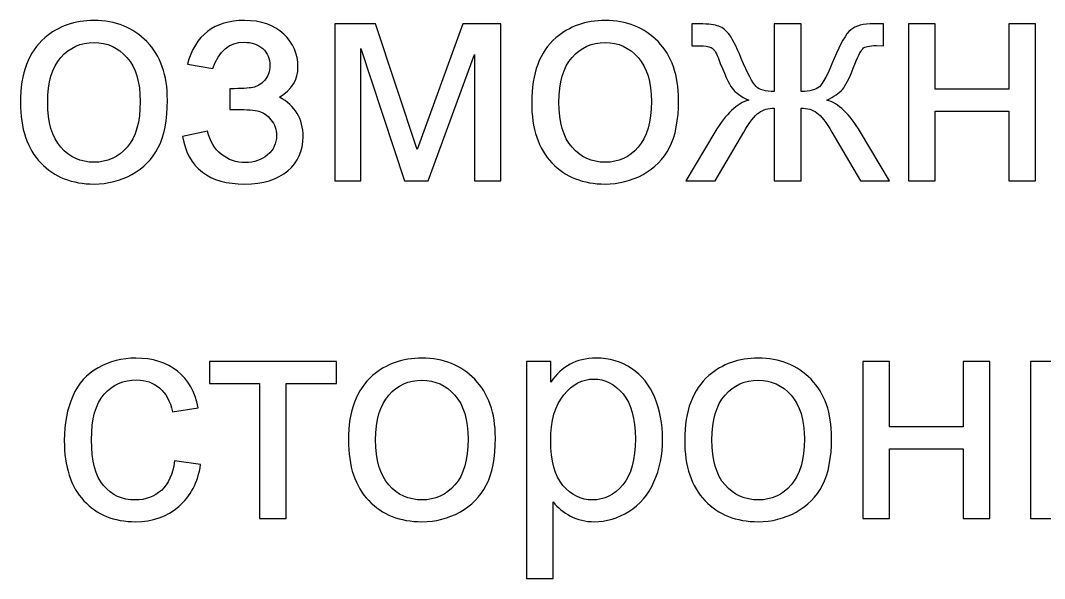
# Model space of a CAD drawing. Header units: centimetres. Extents: x 259 to 610, y 357 to 1252.
# Drawn here: x 322.58 to 334.53, y 1040.43 to 1046.95 of the extents above; entities that cross this region are included whole.
import ezdxf

# ---------------------------------------------------------------- set-up
doc = ezdxf.new("R2010")
doc.units = ezdxf.units.CM
doc.header["$MEASUREMENT"] = 0
doc.layers.add('layer 1', color=7, linetype='Continuous')

msp = doc.modelspace()

# ---------------------------------------------------------------- linework, layer by layer
at = {"layer": 'layer 1', "color": 250}
for points, knots in [([(322.57946, 1045.99105), (322.57946, 1046.32912), (322.67353, 1046.5796), (322.86227, 1046.74246), (322.86227, 1046.74246), (323.01925, 1046.87769), (323.21152, 1046.94531), (323.43788, 1046.94531), (323.43788, 1046.94531), (323.68894, 1046.94531), (323.89473, 1046.86299), (324.05465, 1046.69836), (324.05465, 1046.69836), (324.21399, 1046.53432), (324.29395, 1046.30678), (324.29395, 1046.01692), (324.29395, 1046.01692), (324.29395, 1045.78173), (324.25867, 1045.59711), (324.18812, 1045.46247), (324.18812, 1045.46247), (324.11756, 1045.32783), (324.01467, 1045.22317), (323.87944, 1045.1485), (323.87944, 1045.1485), (323.7448, 1045.07383), (323.59722, 1045.03678), (323.43788, 1045.03678), (323.43788, 1045.03678), (323.18153, 1045.03678), (322.97457, 1045.11851), (322.8164, 1045.28255), (322.8164, 1045.28255), (322.65824, 1045.44659), (322.57946, 1045.68295), (322.57946, 1045.99105)], [0, 0, 0, 0, 0.1, 0.1, 0.1, 0.1, 0.2, 0.2, 0.2, 0.2, 0.3, 0.3, 0.3, 0.3, 0.4, 0.4, 0.4, 0.4, 0.5, 0.5, 0.5, 0.5, 0.6, 0.6, 0.6, 0.6, 0.7, 0.7, 0.7, 0.7, 0.8, 0.8, 0.8, 0.8, 1, 1, 1, 1]), ([(325.02421, 1045.90462), (325.02421, 1045.90462), (325.02421, 1046.14803), (325.02421, 1046.14803), (325.02421, 1046.14803), (325.15473, 1046.14921), (325.2441, 1046.1545), (325.29114, 1046.16332), (325.29114, 1046.16332), (325.33877, 1046.17273), (325.38404, 1046.19977), (325.42637, 1046.24563), (325.42637, 1046.24563), (325.46871, 1046.29149), (325.48987, 1046.34853), (325.48987, 1046.41732), (325.48987, 1046.41732), (325.48987, 1046.50022), (325.46224, 1046.56725), (325.40638, 1046.61664), (325.40638, 1046.61664), (325.35053, 1046.66661), (325.27879, 1046.69131), (325.19001, 1046.69131), (325.19001, 1046.69131), (325.01539, 1046.69131), (324.89309, 1046.589), (324.82312, 1046.38439), (324.82312, 1046.38439), (324.82312, 1046.38439), (324.52679, 1046.43378), (324.52679, 1046.43378), (324.52679, 1046.43378), (324.61851, 1046.7748), (324.84076, 1046.94531), (325.19236, 1046.94531), (325.19236, 1046.94531), (325.38757, 1046.94531), (325.54044, 1046.89239), (325.65156, 1046.78597), (325.65156, 1046.78597), (325.76269, 1046.67955), (325.81795, 1046.55255), (325.81795, 1046.40497), (325.81795, 1046.40497), (325.81795, 1046.25622), (325.74564, 1046.13745), (325.60158, 1046.04984), (325.60158, 1046.04984), (325.69389, 1046.00045), (325.76269, 1045.93754), (325.80914, 1045.86111), (325.80914, 1045.86111), (325.855, 1045.78467), (325.87793, 1045.69413), (325.87793, 1045.58947), (325.87793, 1045.58947), (325.87793, 1045.42543), (325.81795, 1045.29255), (325.6986, 1045.19024), (325.6986, 1045.19024), (325.57865, 1045.08794), (325.41167, 1045.03678), (325.19648, 1045.03678), (325.19648, 1045.03678), (324.77903, 1045.03678), (324.53679, 1045.2214), (324.47035, 1045.59064), (324.47035, 1045.59064), (324.47035, 1045.59064), (324.76315, 1045.65414), (324.76315, 1045.65414), (324.76315, 1045.65414), (324.78961, 1045.53773), (324.84311, 1045.44718), (324.92425, 1045.38309), (324.92425, 1045.38309), (325.00539, 1045.31901), (325.0977, 1045.28726), (325.20236, 1045.28726), (325.20236, 1045.28726), (325.30702, 1045.28726), (325.39403, 1045.31665), (325.46341, 1045.37604), (325.46341, 1045.37604), (325.53279, 1045.43483), (325.56748, 1045.51009), (325.56748, 1045.60182), (325.56748, 1045.60182), (325.56748, 1045.67296), (325.54573, 1045.7347), (325.50222, 1045.78761), (325.50222, 1045.78761), (325.45871, 1045.84053), (325.41226, 1045.87345), (325.36287, 1045.88639), (325.36287, 1045.88639), (325.31348, 1045.89991), (325.22411, 1045.90638), (325.09476, 1045.90638), (325.09476, 1045.90638), (325.08418, 1045.90638), (325.06066, 1045.90579), (325.02421, 1045.90462)], [0, 0, 0, 0, 0.03703704, 0.03703704, 0.03703704, 0.03703704, 0.07407407, 0.07407407, 0.07407407, 0.07407407, 0.11111111, 0.11111111, 0.11111111, 0.11111111, 0.14814815, 0.14814815, 0.14814815, 0.14814815, 0.18518519, 0.18518519, 0.18518519, 0.18518519, 0.22222222, 0.22222222, 0.22222222, 0.22222222, 0.25925926, 0.25925926, 0.25925926, 0.25925926, 0.2962963, 0.2962963, 0.2962963, 0.2962963, 0.33333333, 0.33333333, 0.33333333, 0.33333333, 0.37037037, 0.37037037, 0.37037037, 0.37037037, 0.40740741, 0.40740741, 0.40740741, 0.40740741, 0.44444444, 0.44444444, 0.44444444, 0.44444444, 0.48148148, 0.48148148, 0.48148148, 0.48148148, 0.51851852, 0.51851852, 0.51851852, 0.51851852, 0.55555556, 0.55555556, 0.55555556, 0.55555556, 0.59259259, 0.59259259, 0.59259259, 0.59259259, 0.62962963, 0.62962963, 0.62962963, 0.62962963, 0.66666667, 0.66666667, 0.66666667, 0.66666667, 0.7037037, 0.7037037, 0.7037037, 0.7037037, 0.74074074, 0.74074074, 0.74074074, 0.74074074, 0.77777778, 0.77777778, 0.77777778, 0.77777778, 0.81481481, 0.81481481, 0.81481481, 0.81481481, 0.85185185, 0.85185185, 0.85185185, 0.85185185, 0.88888889, 0.88888889, 0.88888889, 0.88888889, 0.92592593, 0.92592593, 0.92592593, 0.92592593, 1, 1, 1, 1]), ([(326.24658, 1046.9065), (326.24658, 1046.9065), (326.724, 1046.9065), (326.724, 1046.9065), (326.724, 1046.9065), (326.724, 1046.9065), (327.20789, 1045.4413), (327.20789, 1045.4413), (327.20789, 1045.4413), (327.20789, 1045.4413), (327.74353, 1046.9065), (327.74353, 1046.9065), (327.74353, 1046.9065), (327.74353, 1046.9065), (328.18685, 1046.9065), (328.18685, 1046.9065), (328.18685, 1046.9065), (328.18685, 1046.9065), (328.18685, 1045.07559), (328.18685, 1045.07559), (328.18685, 1045.07559), (328.18685, 1045.07559), (327.87641, 1045.07559), (327.87641, 1045.07559), (327.87641, 1045.07559), (327.87641, 1045.07559), (327.87641, 1046.54961), (327.87641, 1046.54961), (327.87641, 1046.54961), (327.87641, 1046.54961), (327.33725, 1045.07559), (327.33725, 1045.07559), (327.33725, 1045.07559), (327.33725, 1045.07559), (327.05973, 1045.07559), (327.05973, 1045.07559), (327.05973, 1045.07559), (327.05973, 1045.07559), (326.54996, 1046.62017), (326.54996, 1046.62017), (326.54996, 1046.62017), (326.54996, 1046.62017), (326.54996, 1045.07559), (326.54996, 1045.07559), (326.54996, 1045.07559), (326.54996, 1045.07559), (326.24658, 1045.07559), (326.24658, 1045.07559), (326.24658, 1045.07559), (326.24658, 1045.07559), (326.24658, 1046.9065), (326.24658, 1046.9065)], [0, 0, 0, 0, 0.07142857, 0.07142857, 0.07142857, 0.07142857, 0.14285714, 0.14285714, 0.14285714, 0.14285714, 0.21428571, 0.21428571, 0.21428571, 0.21428571, 0.28571429, 0.28571429, 0.28571429, 0.28571429, 0.35714286, 0.35714286, 0.35714286, 0.35714286, 0.42857143, 0.42857143, 0.42857143, 0.42857143, 0.5, 0.5, 0.5, 0.5, 0.57142857, 0.57142857, 0.57142857, 0.57142857, 0.64285714, 0.64285714, 0.64285714, 0.64285714, 0.71428571, 0.71428571, 0.71428571, 0.71428571, 0.78571429, 0.78571429, 0.78571429, 0.78571429, 0.85714286, 0.85714286, 0.85714286, 0.85714286, 1, 1, 1, 1]), ([(328.54492, 1045.99105), (328.54492, 1046.32912), (328.63899, 1046.5796), (328.82773, 1046.74246), (328.82773, 1046.74246), (328.98471, 1046.87769), (329.17698, 1046.94531), (329.40334, 1046.94531), (329.40334, 1046.94531), (329.6544, 1046.94531), (329.86019, 1046.86299), (330.02011, 1046.69836), (330.02011, 1046.69836), (330.17945, 1046.53432), (330.25941, 1046.30678), (330.25941, 1046.01692), (330.25941, 1046.01692), (330.25941, 1045.78173), (330.22413, 1045.59711), (330.15358, 1045.46247), (330.15358, 1045.46247), (330.08302, 1045.32783), (329.98013, 1045.22317), (329.8449, 1045.1485), (329.8449, 1045.1485), (329.71026, 1045.07383), (329.56268, 1045.03678), (329.40334, 1045.03678), (329.40334, 1045.03678), (329.14699, 1045.03678), (328.94003, 1045.11851), (328.78186, 1045.28255), (328.78186, 1045.28255), (328.6237, 1045.44659), (328.54492, 1045.68295), (328.54492, 1045.99105)], [0, 0, 0, 0, 0.1, 0.1, 0.1, 0.1, 0.2, 0.2, 0.2, 0.2, 0.3, 0.3, 0.3, 0.3, 0.4, 0.4, 0.4, 0.4, 0.5, 0.5, 0.5, 0.5, 0.6, 0.6, 0.6, 0.6, 0.7, 0.7, 0.7, 0.7, 0.8, 0.8, 0.8, 0.8, 1, 1, 1, 1]), ([(331.69169, 1046.9065), (331.69169, 1046.9065), (331.69169, 1046.11628), (331.69169, 1046.11628), (331.69169, 1046.11628), (331.79165, 1046.11628), (331.8622, 1046.1351), (331.90277, 1046.17214), (331.90277, 1046.17214), (331.94334, 1046.20977), (332.00155, 1046.31972), (332.07681, 1046.50316), (332.07681, 1046.50316), (332.14736, 1046.6772), (332.21145, 1046.78773), (332.26907, 1046.83595), (332.26907, 1046.83595), (332.32552, 1046.88298), (332.41489, 1046.9065), (332.53777, 1046.9065), (332.53777, 1046.9065), (332.53777, 1046.9065), (332.65125, 1046.9065), (332.65125, 1046.9065), (332.65125, 1046.9065), (332.65125, 1046.9065), (332.65125, 1046.65074), (332.65125, 1046.65074), (332.65125, 1046.65074), (332.65125, 1046.65074), (332.56717, 1046.6525), (332.56717, 1046.6525), (332.56717, 1046.6525), (332.48426, 1046.6525), (332.43194, 1046.64016), (332.40901, 1046.61605), (332.40901, 1046.61605), (332.3849, 1046.59077), (332.34786, 1046.51551), (332.29847, 1046.39027), (332.29847, 1046.39027), (332.25261, 1046.27033), (332.21027, 1046.18801), (332.17147, 1046.14156), (332.17147, 1046.14156), (332.13266, 1046.0957), (332.07152, 1046.05396), (331.9892, 1046.01574), (331.9892, 1046.01574), (332.12326, 1045.97988), (332.25378, 1045.85582), (332.38137, 1045.64297), (332.38137, 1045.64297), (332.38137, 1045.64297), (332.7218, 1045.07559), (332.7218, 1045.07559), (332.7218, 1045.07559), (332.7218, 1045.07559), (332.38078, 1045.07559), (332.38078, 1045.07559), (332.38078, 1045.07559), (332.38078, 1045.07559), (332.04917, 1045.64239), (332.04917, 1045.64239), (332.04917, 1045.64239), (331.98156, 1045.75763), (331.92217, 1045.83288), (331.8722, 1045.86875), (331.8722, 1045.86875), (331.82163, 1045.90462), (331.76166, 1045.92225), (331.69169, 1045.92225), (331.69169, 1045.92225), (331.69169, 1045.92225), (331.69169, 1045.07559), (331.69169, 1045.07559), (331.69169, 1045.07559), (331.69169, 1045.07559), (331.37419, 1045.07559), (331.37419, 1045.07559), (331.37419, 1045.07559), (331.37419, 1045.07559), (331.37419, 1045.92225), (331.37419, 1045.92225), (331.37419, 1045.92225), (331.3054, 1045.92225), (331.24602, 1045.90462), (331.19604, 1045.86934), (331.19604, 1045.86934), (331.14548, 1045.83406), (331.08668, 1045.75821), (331.01965, 1045.6418), (331.01965, 1045.6418), (331.01965, 1045.6418), (330.6851, 1045.07559), (330.6851, 1045.07559), (330.6851, 1045.07559), (330.6851, 1045.07559), (330.34408, 1045.07559), (330.34408, 1045.07559), (330.34408, 1045.07559), (330.34408, 1045.07559), (330.68334, 1045.64297), (330.68334, 1045.64297), (330.68334, 1045.64297), (330.8121, 1045.85582), (330.94381, 1045.97988), (331.07786, 1046.01574), (331.07786, 1046.01574), (330.98614, 1046.05807), (330.92146, 1046.10452), (330.88501, 1046.1545), (330.88501, 1046.1545), (330.84797, 1046.20448), (330.79329, 1046.32383), (330.71979, 1046.51257), (330.71979, 1046.51257), (330.69451, 1046.57607), (330.66746, 1046.61487), (330.63865, 1046.62898), (330.63865, 1046.62898), (330.60867, 1046.64368), (330.56457, 1046.65074), (330.50577, 1046.65074), (330.50577, 1046.65074), (330.49107, 1046.65074), (330.4605, 1046.65015), (330.41464, 1046.64898), (330.41464, 1046.64898), (330.41464, 1046.64898), (330.41464, 1046.9065), (330.41464, 1046.9065), (330.41464, 1046.9065), (330.41464, 1046.9065), (330.45756, 1046.9065), (330.45756, 1046.9065), (330.45756, 1046.9065), (330.57751, 1046.9065), (330.66158, 1046.89945), (330.71038, 1046.88475), (330.71038, 1046.88475), (330.75919, 1046.87064), (330.80269, 1046.84006), (330.8415, 1046.79361), (330.8415, 1046.79361), (330.87972, 1046.74717), (330.92969, 1046.65074), (330.99084, 1046.50316), (330.99084, 1046.50316), (331.06551, 1046.32266), (331.12313, 1046.2133), (331.16312, 1046.17449), (331.16312, 1046.17449), (331.2031, 1046.13568), (331.27365, 1046.11628), (331.37419, 1046.11628), (331.37419, 1046.11628), (331.37419, 1046.11628), (331.37419, 1046.9065), (331.37419, 1046.9065), (331.37419, 1046.9065), (331.37419, 1046.9065), (331.69169, 1046.9065), (331.69169, 1046.9065)], [0, 0, 0, 0, 0.02380952, 0.02380952, 0.02380952, 0.02380952, 0.04761905, 0.04761905, 0.04761905, 0.04761905, 0.07142857, 0.07142857, 0.07142857, 0.07142857, 0.0952381, 0.0952381, 0.0952381, 0.0952381, 0.11904762, 0.11904762, 0.11904762, 0.11904762, 0.14285714, 0.14285714, 0.14285714, 0.14285714, 0.16666667, 0.16666667, 0.16666667, 0.16666667, 0.19047619, 0.19047619, 0.19047619, 0.19047619, 0.21428571, 0.21428571, 0.21428571, 0.21428571, 0.23809524, 0.23809524, 0.23809524, 0.23809524, 0.26190476, 0.26190476, 0.26190476, 0.26190476, 0.28571429, 0.28571429, 0.28571429, 0.28571429, 0.30952381, 0.30952381, 0.30952381, 0.30952381, 0.33333333, 0.33333333, 0.33333333, 0.33333333, 0.35714286, 0.35714286, 0.35714286, 0.35714286, 0.38095238, 0.38095238, 0.38095238, 0.38095238, 0.4047619, 0.4047619, 0.4047619, 0.4047619, 0.42857143, 0.42857143, 0.42857143, 0.42857143, 0.45238095, 0.45238095, 0.45238095, 0.45238095, 0.47619048, 0.47619048, 0.47619048, 0.47619048, 0.5, 0.5, 0.5, 0.5, 0.52380952, 0.52380952, 0.52380952, 0.52380952, 0.54761905, 0.54761905, 0.54761905, 0.54761905, 0.57142857, 0.57142857, 0.57142857, 0.57142857, 0.5952381, 0.5952381, 0.5952381, 0.5952381, 0.61904762, 0.61904762, 0.61904762, 0.61904762, 0.64285714, 0.64285714, 0.64285714, 0.64285714, 0.66666667, 0.66666667, 0.66666667, 0.66666667, 0.69047619, 0.69047619, 0.69047619, 0.69047619, 0.71428571, 0.71428571, 0.71428571, 0.71428571, 0.73809524, 0.73809524, 0.73809524, 0.73809524, 0.76190476, 0.76190476, 0.76190476, 0.76190476, 0.78571429, 0.78571429, 0.78571429, 0.78571429, 0.80952381, 0.80952381, 0.80952381, 0.80952381, 0.83333333, 0.83333333, 0.83333333, 0.83333333, 0.85714286, 0.85714286, 0.85714286, 0.85714286, 0.88095238, 0.88095238, 0.88095238, 0.88095238, 0.9047619, 0.9047619, 0.9047619, 0.9047619, 0.92857143, 0.92857143, 0.92857143, 0.92857143, 0.95238095, 0.95238095, 0.95238095, 0.95238095, 1, 1, 1, 1]), ([(332.94405, 1046.9065), (332.94405, 1046.9065), (333.2545, 1046.9065), (333.2545, 1046.9065), (333.2545, 1046.9065), (333.2545, 1046.9065), (333.2545, 1046.1445), (333.2545, 1046.1445), (333.2545, 1046.1445), (333.2545, 1046.1445), (334.11527, 1046.1445), (334.11527, 1046.1445), (334.11527, 1046.1445), (334.11527, 1046.1445), (334.11527, 1046.9065), (334.11527, 1046.9065), (334.11527, 1046.9065), (334.11527, 1046.9065), (334.42572, 1046.9065), (334.42572, 1046.9065), (334.42572, 1046.9065), (334.42572, 1046.9065), (334.42572, 1045.07559), (334.42572, 1045.07559), (334.42572, 1045.07559), (334.42572, 1045.07559), (334.11527, 1045.07559), (334.11527, 1045.07559), (334.11527, 1045.07559), (334.11527, 1045.07559), (334.11527, 1045.88698), (334.11527, 1045.88698), (334.11527, 1045.88698), (334.11527, 1045.88698), (333.2545, 1045.88698), (333.2545, 1045.88698), (333.2545, 1045.88698), (333.2545, 1045.88698), (333.2545, 1045.07559), (333.2545, 1045.07559), (333.2545, 1045.07559), (333.2545, 1045.07559), (332.94405, 1045.07559), (332.94405, 1045.07559), (332.94405, 1045.07559), (332.94405, 1045.07559), (332.94405, 1046.9065), (332.94405, 1046.9065)], [0, 0, 0, 0, 0.07692308, 0.07692308, 0.07692308, 0.07692308, 0.15384615, 0.15384615, 0.15384615, 0.15384615, 0.23076923, 0.23076923, 0.23076923, 0.23076923, 0.30769231, 0.30769231, 0.30769231, 0.30769231, 0.38461538, 0.38461538, 0.38461538, 0.38461538, 0.46153846, 0.46153846, 0.46153846, 0.46153846, 0.53846154, 0.53846154, 0.53846154, 0.53846154, 0.61538462, 0.61538462, 0.61538462, 0.61538462, 0.69230769, 0.69230769, 0.69230769, 0.69230769, 0.76923077, 0.76923077, 0.76923077, 0.76923077, 0.84615385, 0.84615385, 0.84615385, 0.84615385, 1, 1, 1, 1]), ([(322.89696, 1045.99046), (322.89696, 1045.75645), (322.94811, 1045.58124), (323.05041, 1045.46541), (323.05041, 1045.46541), (323.15331, 1045.34899), (323.28207, 1045.29078), (323.43788, 1045.29078), (323.43788, 1045.29078), (323.59193, 1045.29078), (323.7201, 1045.34899), (323.823, 1045.466), (323.823, 1045.466), (323.9253, 1045.583), (323.97645, 1045.76115), (323.97645, 1046.00045), (323.97645, 1046.00045), (323.97645, 1046.22623), (323.92471, 1046.39733), (323.82182, 1046.51316), (323.82182, 1046.51316), (323.71893, 1046.62957), (323.59075, 1046.68778), (323.43788, 1046.68778), (323.43788, 1046.68778), (323.28207, 1046.68778), (323.15331, 1046.63016), (323.05041, 1046.51433), (323.05041, 1046.51433), (322.94811, 1046.3985), (322.89696, 1046.22388), (322.89696, 1045.99046)], [0, 0, 0, 0, 0.11111111, 0.11111111, 0.11111111, 0.11111111, 0.22222222, 0.22222222, 0.22222222, 0.22222222, 0.33333333, 0.33333333, 0.33333333, 0.33333333, 0.44444444, 0.44444444, 0.44444444, 0.44444444, 0.55555556, 0.55555556, 0.55555556, 0.55555556, 0.66666667, 0.66666667, 0.66666667, 0.66666667, 0.77777778, 0.77777778, 0.77777778, 0.77777778, 1, 1, 1, 1]), ([(328.86242, 1045.99046), (328.86242, 1045.75645), (328.91357, 1045.58124), (329.01587, 1045.46541), (329.01587, 1045.46541), (329.11877, 1045.34899), (329.24753, 1045.29078), (329.40334, 1045.29078), (329.40334, 1045.29078), (329.55739, 1045.29078), (329.68556, 1045.34899), (329.78846, 1045.466), (329.78846, 1045.466), (329.89076, 1045.583), (329.94191, 1045.76115), (329.94191, 1046.00045), (329.94191, 1046.00045), (329.94191, 1046.22623), (329.89017, 1046.39733), (329.78728, 1046.51316), (329.78728, 1046.51316), (329.68439, 1046.62957), (329.55621, 1046.68778), (329.40334, 1046.68778), (329.40334, 1046.68778), (329.24753, 1046.68778), (329.11877, 1046.63016), (329.01587, 1046.51433), (329.01587, 1046.51433), (328.91357, 1046.3985), (328.86242, 1046.22388), (328.86242, 1045.99046)], [0, 0, 0, 0, 0.11111111, 0.11111111, 0.11111111, 0.11111111, 0.22222222, 0.22222222, 0.22222222, 0.22222222, 0.33333333, 0.33333333, 0.33333333, 0.33333333, 0.44444444, 0.44444444, 0.44444444, 0.44444444, 0.55555556, 0.55555556, 0.55555556, 0.55555556, 0.66666667, 0.66666667, 0.66666667, 0.66666667, 0.77777778, 0.77777778, 0.77777778, 0.77777778, 1, 1, 1, 1]), ([(324.37862, 1041.80476), (324.37862, 1041.80476), (324.68201, 1041.76242), (324.68201, 1041.76242), (324.68201, 1041.76242), (324.64849, 1041.5537), (324.56382, 1041.39083), (324.42683, 1041.27265), (324.42683, 1041.27265), (324.28983, 1041.15447), (324.12109, 1041.09567), (323.92177, 1041.09567), (323.92177, 1041.09567), (323.67189, 1041.09567), (323.4708, 1041.1774), (323.31911, 1041.34085), (323.31911, 1041.34085), (323.16683, 1041.50431), (323.09098, 1041.73832), (323.09098, 1042.04288), (323.09098, 1042.04288), (323.09098, 1042.24044), (323.12391, 1042.41271), (323.18917, 1042.56087), (323.18917, 1042.56087), (323.25443, 1042.70845), (323.3538, 1042.81958), (323.48785, 1042.89307), (323.48785, 1042.89307), (323.62132, 1042.96716), (323.76655, 1043.0042), (323.92412, 1043.0042), (323.92412, 1043.0042), (324.12227, 1043.0042), (324.28513, 1042.95422), (324.41095, 1042.85368), (324.41095, 1042.85368), (324.53737, 1042.75314), (324.61851, 1042.61026), (324.65378, 1042.42564), (324.65378, 1042.42564), (324.65378, 1042.42564), (324.35392, 1042.37978), (324.35392, 1042.37978), (324.35392, 1042.37978), (324.32511, 1042.50267), (324.27455, 1042.59498), (324.20105, 1042.6573), (324.20105, 1042.6573), (324.12815, 1042.71904), (324.03995, 1042.7502), (323.93647, 1042.7502), (323.93647, 1042.7502), (323.78007, 1042.7502), (323.65307, 1042.69434), (323.55488, 1042.58263), (323.55488, 1042.58263), (323.45728, 1042.47033), (323.40848, 1042.29394), (323.40848, 1042.0517), (323.40848, 1042.0517), (323.40848, 1041.80593), (323.45552, 1041.62778), (323.54959, 1041.51666), (323.54959, 1041.51666), (323.64425, 1041.40553), (323.76714, 1041.34967), (323.91824, 1041.34967), (323.91824, 1041.34967), (324.04054, 1041.34967), (324.14226, 1041.38672), (324.22339, 1041.46139), (324.22339, 1041.46139), (324.30512, 1041.53547), (324.35686, 1041.65012), (324.37862, 1041.80476)], [0, 0, 0, 0, 0.05, 0.05, 0.05, 0.05, 0.1, 0.1, 0.1, 0.1, 0.15, 0.15, 0.15, 0.15, 0.2, 0.2, 0.2, 0.2, 0.25, 0.25, 0.25, 0.25, 0.3, 0.3, 0.3, 0.3, 0.35, 0.35, 0.35, 0.35, 0.4, 0.4, 0.4, 0.4, 0.45, 0.45, 0.45, 0.45, 0.5, 0.5, 0.5, 0.5, 0.55, 0.55, 0.55, 0.55, 0.6, 0.6, 0.6, 0.6, 0.65, 0.65, 0.65, 0.65, 0.7, 0.7, 0.7, 0.7, 0.75, 0.75, 0.75, 0.75, 0.8, 0.8, 0.8, 0.8, 0.85, 0.85, 0.85, 0.85, 0.9, 0.9, 0.9, 0.9, 1, 1, 1, 1]), ([(324.78431, 1042.96539), (324.78431, 1042.96539), (326.26597, 1042.96539), (326.26597, 1042.96539), (326.26597, 1042.96539), (326.26597, 1042.96539), (326.26597, 1042.70787), (326.26597, 1042.70787), (326.26597, 1042.70787), (326.26597, 1042.70787), (325.68036, 1042.70787), (325.68036, 1042.70787), (325.68036, 1042.70787), (325.68036, 1042.70787), (325.68036, 1041.13448), (325.68036, 1041.13448), (325.68036, 1041.13448), (325.68036, 1041.13448), (325.36992, 1041.13448), (325.36992, 1041.13448), (325.36992, 1041.13448), (325.36992, 1041.13448), (325.36992, 1042.70787), (325.36992, 1042.70787), (325.36992, 1042.70787), (325.36992, 1042.70787), (324.78431, 1042.70787), (324.78431, 1042.70787), (324.78431, 1042.70787), (324.78431, 1042.70787), (324.78431, 1042.96539), (324.78431, 1042.96539)], [0, 0, 0, 0, 0.11111111, 0.11111111, 0.11111111, 0.11111111, 0.22222222, 0.22222222, 0.22222222, 0.22222222, 0.33333333, 0.33333333, 0.33333333, 0.33333333, 0.44444444, 0.44444444, 0.44444444, 0.44444444, 0.55555556, 0.55555556, 0.55555556, 0.55555556, 0.66666667, 0.66666667, 0.66666667, 0.66666667, 0.77777778, 0.77777778, 0.77777778, 0.77777778, 1, 1, 1, 1]), ([(326.4065, 1042.04994), (326.4065, 1042.38801), (326.50057, 1042.63849), (326.68931, 1042.80135), (326.68931, 1042.80135), (326.84629, 1042.93658), (327.03856, 1043.0042), (327.26492, 1043.0042), (327.26492, 1043.0042), (327.51598, 1043.0042), (327.72177, 1042.92188), (327.88169, 1042.75725), (327.88169, 1042.75725), (328.04103, 1042.59321), (328.12099, 1042.36567), (328.12099, 1042.07581), (328.12099, 1042.07581), (328.12099, 1041.84062), (328.08571, 1041.656), (328.01516, 1041.52136), (328.01516, 1041.52136), (327.9446, 1041.38672), (327.84171, 1041.28206), (327.70648, 1041.20739), (327.70648, 1041.20739), (327.57184, 1041.13272), (327.42426, 1041.09567), (327.26492, 1041.09567), (327.26492, 1041.09567), (327.00857, 1041.09567), (326.80161, 1041.1774), (326.64344, 1041.34144), (326.64344, 1041.34144), (326.48528, 1041.50548), (326.4065, 1041.74184), (326.4065, 1042.04994)], [0, 0, 0, 0, 0.1, 0.1, 0.1, 0.1, 0.2, 0.2, 0.2, 0.2, 0.3, 0.3, 0.3, 0.3, 0.4, 0.4, 0.4, 0.4, 0.5, 0.5, 0.5, 0.5, 0.6, 0.6, 0.6, 0.6, 0.7, 0.7, 0.7, 0.7, 0.8, 0.8, 0.8, 0.8, 1, 1, 1, 1]), ([(328.48494, 1040.43245), (328.48494, 1040.43245), (328.48494, 1042.96539), (328.48494, 1042.96539), (328.48494, 1042.96539), (328.48494, 1042.96539), (328.76716, 1042.96539), (328.76716, 1042.96539), (328.76716, 1042.96539), (328.76716, 1042.96539), (328.76716, 1042.72492), (328.76716, 1042.72492), (328.76716, 1042.72492), (328.8336, 1042.81781), (328.90886, 1042.88778), (328.99294, 1042.93423), (328.99294, 1042.93423), (329.07643, 1042.98068), (329.17815, 1043.0042), (329.29751, 1043.0042), (329.29751, 1043.0042), (329.4539, 1043.0042), (329.59149, 1042.96422), (329.71084, 1042.88367), (329.71084, 1042.88367), (329.8302, 1042.8037), (329.92016, 1042.69023), (329.98131, 1042.54441), (329.98131, 1042.54441), (330.04187, 1042.39801), (330.07244, 1042.23808), (330.07244, 1042.06346), (330.07244, 1042.06346), (330.07244, 1041.87708), (330.03893, 1041.70892), (329.9719, 1041.55899), (329.9719, 1041.55899), (329.90487, 1041.40965), (329.80727, 1041.29499), (329.67909, 1041.21503), (329.67909, 1041.21503), (329.55151, 1041.13566), (329.41686, 1041.09567), (329.27575, 1041.09567), (329.27575, 1041.09567), (329.17227, 1041.09567), (329.07937, 1041.11743), (328.99765, 1041.16094), (328.99765, 1041.16094), (328.91533, 1041.20445), (328.8483, 1041.25913), (328.79539, 1041.32557), (328.79539, 1041.32557), (328.79539, 1041.32557), (328.79539, 1040.43245), (328.79539, 1040.43245), (328.79539, 1040.43245), (328.79539, 1040.43245), (328.48494, 1040.43245), (328.48494, 1040.43245)], [0, 0, 0, 0, 0.0625, 0.0625, 0.0625, 0.0625, 0.125, 0.125, 0.125, 0.125, 0.1875, 0.1875, 0.1875, 0.1875, 0.25, 0.25, 0.25, 0.25, 0.3125, 0.3125, 0.3125, 0.3125, 0.375, 0.375, 0.375, 0.375, 0.4375, 0.4375, 0.4375, 0.4375, 0.5, 0.5, 0.5, 0.5, 0.5625, 0.5625, 0.5625, 0.5625, 0.625, 0.625, 0.625, 0.625, 0.6875, 0.6875, 0.6875, 0.6875, 0.75, 0.75, 0.75, 0.75, 0.8125, 0.8125, 0.8125, 0.8125, 0.875, 0.875, 0.875, 0.875, 1, 1, 1, 1]), ([(330.33056, 1042.04994), (330.33056, 1042.38801), (330.42463, 1042.63849), (330.61337, 1042.80135), (330.61337, 1042.80135), (330.77035, 1042.93658), (330.96262, 1043.0042), (331.18898, 1043.0042), (331.18898, 1043.0042), (331.44004, 1043.0042), (331.64583, 1042.92188), (331.80575, 1042.75725), (331.80575, 1042.75725), (331.96509, 1042.59321), (332.04505, 1042.36567), (332.04505, 1042.07581), (332.04505, 1042.07581), (332.04505, 1041.84062), (332.00977, 1041.656), (331.93922, 1041.52136), (331.93922, 1041.52136), (331.86866, 1041.38672), (331.76577, 1041.28206), (331.63054, 1041.20739), (331.63054, 1041.20739), (331.4959, 1041.13272), (331.34832, 1041.09567), (331.18898, 1041.09567), (331.18898, 1041.09567), (330.93263, 1041.09567), (330.72567, 1041.1774), (330.5675, 1041.34144), (330.5675, 1041.34144), (330.40934, 1041.50548), (330.33056, 1041.74184), (330.33056, 1042.04994)], [0, 0, 0, 0, 0.1, 0.1, 0.1, 0.1, 0.2, 0.2, 0.2, 0.2, 0.3, 0.3, 0.3, 0.3, 0.4, 0.4, 0.4, 0.4, 0.5, 0.5, 0.5, 0.5, 0.6, 0.6, 0.6, 0.6, 0.7, 0.7, 0.7, 0.7, 0.8, 0.8, 0.8, 0.8, 1, 1, 1, 1]), ([(332.409, 1042.96539), (332.409, 1042.96539), (332.71945, 1042.96539), (332.71945, 1042.96539), (332.71945, 1042.96539), (332.71945, 1042.96539), (332.71945, 1042.20339), (332.71945, 1042.20339), (332.71945, 1042.20339), (332.71945, 1042.20339), (333.58022, 1042.20339), (333.58022, 1042.20339), (333.58022, 1042.20339), (333.58022, 1042.20339), (333.58022, 1042.96539), (333.58022, 1042.96539), (333.58022, 1042.96539), (333.58022, 1042.96539), (333.89067, 1042.96539), (333.89067, 1042.96539), (333.89067, 1042.96539), (333.89067, 1042.96539), (333.89067, 1041.13448), (333.89067, 1041.13448), (333.89067, 1041.13448), (333.89067, 1041.13448), (333.58022, 1041.13448), (333.58022, 1041.13448), (333.58022, 1041.13448), (333.58022, 1041.13448), (333.58022, 1041.94587), (333.58022, 1041.94587), (333.58022, 1041.94587), (333.58022, 1041.94587), (332.71945, 1041.94587), (332.71945, 1041.94587), (332.71945, 1041.94587), (332.71945, 1041.94587), (332.71945, 1041.13448), (332.71945, 1041.13448), (332.71945, 1041.13448), (332.71945, 1041.13448), (332.409, 1041.13448), (332.409, 1041.13448), (332.409, 1041.13448), (332.409, 1041.13448), (332.409, 1042.96539), (332.409, 1042.96539)], [0, 0, 0, 0, 0.07692308, 0.07692308, 0.07692308, 0.07692308, 0.15384615, 0.15384615, 0.15384615, 0.15384615, 0.23076923, 0.23076923, 0.23076923, 0.23076923, 0.30769231, 0.30769231, 0.30769231, 0.30769231, 0.38461538, 0.38461538, 0.38461538, 0.38461538, 0.46153846, 0.46153846, 0.46153846, 0.46153846, 0.53846154, 0.53846154, 0.53846154, 0.53846154, 0.61538462, 0.61538462, 0.61538462, 0.61538462, 0.69230769, 0.69230769, 0.69230769, 0.69230769, 0.76923077, 0.76923077, 0.76923077, 0.76923077, 0.84615385, 0.84615385, 0.84615385, 0.84615385, 1, 1, 1, 1]), ([(334.36751, 1042.96539), (334.36751, 1042.96539), (334.67795, 1042.96539), (334.67795, 1042.96539), (334.67795, 1042.96539), (334.67795, 1042.96539), (334.67795, 1042.24926), (334.67795, 1042.24926), (334.67795, 1042.24926), (334.67795, 1042.24926), (335.06953, 1042.24926), (335.06953, 1042.24926), (335.06953, 1042.24926), (335.3253, 1042.24926), (335.52167, 1042.19987), (335.65985, 1042.1005), (335.65985, 1042.1005), (335.79802, 1042.00114), (335.86681, 1041.86414), (335.86681, 1041.68952), (335.86681, 1041.68952), (335.86681, 1041.53665), (335.80919, 1041.40612), (335.69395, 1041.29735), (335.69395, 1041.29735), (335.57871, 1041.18857), (335.39468, 1041.13448), (335.14126, 1041.13448), (335.14126, 1041.13448), (335.14126, 1041.13448), (334.36751, 1041.13448), (334.36751, 1041.13448), (334.36751, 1041.13448), (334.36751, 1041.13448), (334.36751, 1042.96539), (334.36751, 1042.96539)], [0, 0, 0, 0, 0.1, 0.1, 0.1, 0.1, 0.2, 0.2, 0.2, 0.2, 0.3, 0.3, 0.3, 0.3, 0.4, 0.4, 0.4, 0.4, 0.5, 0.5, 0.5, 0.5, 0.6, 0.6, 0.6, 0.6, 0.7, 0.7, 0.7, 0.7, 0.8, 0.8, 0.8, 0.8, 1, 1, 1, 1]), ([(326.724, 1042.04935), (326.724, 1041.81534), (326.77515, 1041.64013), (326.87745, 1041.5243), (326.87745, 1041.5243), (326.98035, 1041.40788), (327.10911, 1041.34967), (327.26492, 1041.34967), (327.26492, 1041.34967), (327.41897, 1041.34967), (327.54714, 1041.40788), (327.65004, 1041.52489), (327.65004, 1041.52489), (327.75234, 1041.64189), (327.80349, 1041.82004), (327.80349, 1042.05934), (327.80349, 1042.05934), (327.80349, 1042.28512), (327.75175, 1042.45622), (327.64886, 1042.57205), (327.64886, 1042.57205), (327.54597, 1042.68846), (327.41779, 1042.74667), (327.26492, 1042.74667), (327.26492, 1042.74667), (327.10911, 1042.74667), (326.98035, 1042.68905), (326.87745, 1042.57322), (326.87745, 1042.57322), (326.77515, 1042.45739), (326.724, 1042.28277), (326.724, 1042.04935)], [0, 0, 0, 0, 0.11111111, 0.11111111, 0.11111111, 0.11111111, 0.22222222, 0.22222222, 0.22222222, 0.22222222, 0.33333333, 0.33333333, 0.33333333, 0.33333333, 0.44444444, 0.44444444, 0.44444444, 0.44444444, 0.55555556, 0.55555556, 0.55555556, 0.55555556, 0.66666667, 0.66666667, 0.66666667, 0.66666667, 0.77777778, 0.77777778, 0.77777778, 0.77777778, 1, 1, 1, 1]), ([(328.76716, 1042.03877), (328.76716, 1041.80417), (328.81479, 1041.63072), (328.90945, 1041.51842), (328.90945, 1041.51842), (329.0047, 1041.40612), (329.11994, 1041.34967), (329.25517, 1041.34967), (329.25517, 1041.34967), (329.39276, 1041.34967), (329.51035, 1041.40788), (329.60795, 1041.5243), (329.60795, 1041.5243), (329.70614, 1041.64071), (329.75494, 1041.82063), (329.75494, 1042.06464), (329.75494, 1042.06464), (329.75494, 1042.29747), (329.70732, 1042.4715), (329.61148, 1042.58733), (329.61148, 1042.58733), (329.51564, 1042.70316), (329.40158, 1042.76078), (329.2687, 1042.76078), (329.2687, 1042.76078), (329.13699, 1042.76078), (329.02058, 1042.69905), (328.91945, 1042.57616), (328.91945, 1042.57616), (328.81773, 1042.45269), (328.76716, 1042.27395), (328.76716, 1042.03877)], [0, 0, 0, 0, 0.11111111, 0.11111111, 0.11111111, 0.11111111, 0.22222222, 0.22222222, 0.22222222, 0.22222222, 0.33333333, 0.33333333, 0.33333333, 0.33333333, 0.44444444, 0.44444444, 0.44444444, 0.44444444, 0.55555556, 0.55555556, 0.55555556, 0.55555556, 0.66666667, 0.66666667, 0.66666667, 0.66666667, 0.77777778, 0.77777778, 0.77777778, 0.77777778, 1, 1, 1, 1]), ([(330.64806, 1042.04935), (330.64806, 1041.81534), (330.69921, 1041.64013), (330.80151, 1041.5243), (330.80151, 1041.5243), (330.90441, 1041.40788), (331.03317, 1041.34967), (331.18898, 1041.34967), (331.18898, 1041.34967), (331.34303, 1041.34967), (331.4712, 1041.40788), (331.5741, 1041.52489), (331.5741, 1041.52489), (331.6764, 1041.64189), (331.72755, 1041.82004), (331.72755, 1042.05934), (331.72755, 1042.05934), (331.72755, 1042.28512), (331.67581, 1042.45622), (331.57292, 1042.57205), (331.57292, 1042.57205), (331.47003, 1042.68846), (331.34185, 1042.74667), (331.18898, 1042.74667), (331.18898, 1042.74667), (331.03317, 1042.74667), (330.90441, 1042.68905), (330.80151, 1042.57322), (330.80151, 1042.57322), (330.69921, 1042.45739), (330.64806, 1042.28277), (330.64806, 1042.04935)], [0, 0, 0, 0, 0.11111111, 0.11111111, 0.11111111, 0.11111111, 0.22222222, 0.22222222, 0.22222222, 0.22222222, 0.33333333, 0.33333333, 0.33333333, 0.33333333, 0.44444444, 0.44444444, 0.44444444, 0.44444444, 0.55555556, 0.55555556, 0.55555556, 0.55555556, 0.66666667, 0.66666667, 0.66666667, 0.66666667, 0.77777778, 0.77777778, 0.77777778, 0.77777778, 1, 1, 1, 1])]:
    msp.add_open_spline(points, degree=3, knots=knots, dxfattribs=at)

doc.saveas('drawing.dxf')
